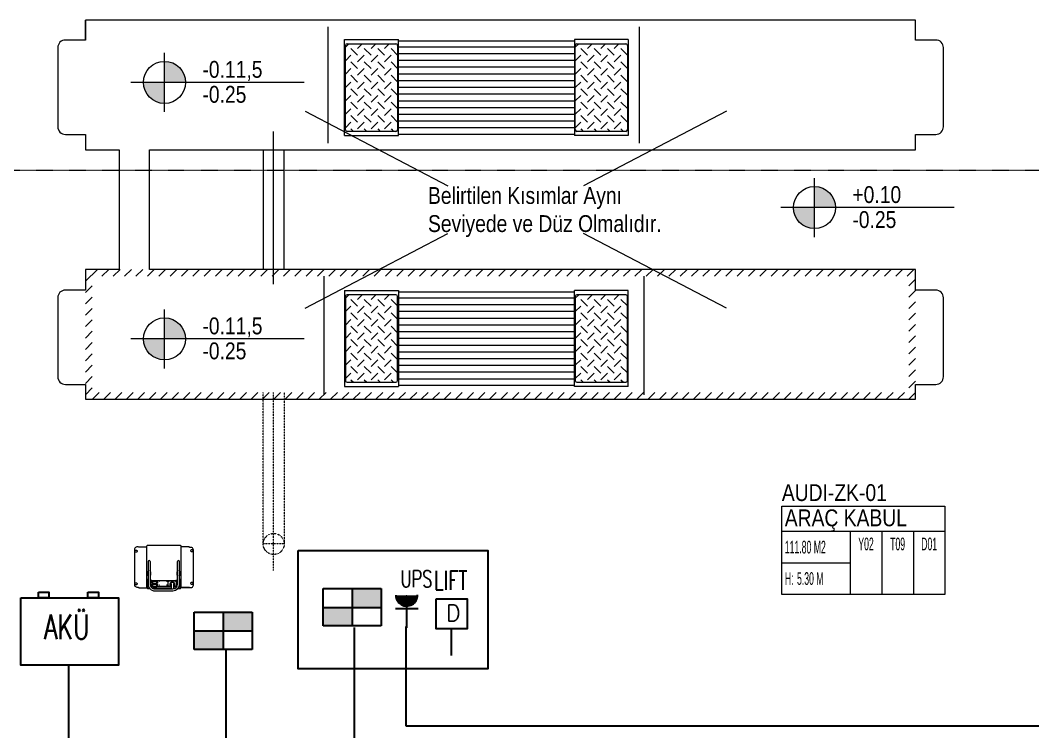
# Model space of a CAD drawing. Extents: x -1439 to 23780, y -1362 to 4476.
# Drawn here: x 1317 to 1919, y 3251 to 3674 of the extents above; entities that cross this region are included whole.
import ezdxf
from ezdxf.enums import TextEntityAlignment as Align

# ---------------------------------------------------------------- set-up
doc = ezdxf.new("R2010")
doc.units = 0
doc.header["$MEASUREMENT"] = 0
for name, pattern in [('Audi$0$DASHDOT2', [0.5, 0.25, -0.125, 0, -0.125]), ('Audi$0$DOT2', [0.125, 0, -0.125]), ('Audi$0$HIDDEN', [0.375, 0.25, -0.125])]:
    doc.linetypes.add(name, pattern=pattern)
doc.layers.get('0').update_dxf_attribs({"color": 9, "lineweight": 9})
for name, color, linetype, lineweight in [('Audi$0$10', 8, 'Continuous', 9), ('Audi$0$20', 8, 'Audi$0$DOT2', 9), ('Audi$0$21', 8, 'Continuous', 9), ('Audi$0$24', 8, 'Audi$0$DASHDOT2', 9), ('Audi$0$32-ekipman', 8, 'Continuous', 9), ('E-DATA LIFT PRIZI', 7, 'Continuous', 30), ('E-EKİPMAN PANOSU', 7, 'Continuous', 30), ('E-KABLO', 7, 'Continuous', 30), ('E-KOMBİNE ETANŞ PRİZ (2x1 FAZ+4x3 FAZ)', 7, 'Continuous', 30), ('E-LINYE', 7, 'Continuous', 30), ('E-UPS PRİZ', 7, 'Continuous', 30), ('E-YAZI', 7, 'Continuous', 30)]:
    doc.layers.add(name, color=color, linetype=linetype, lineweight=lineweight)
doc.styles.add('Audi$0$Arial', font='arial.ttf', dxfattribs={"height": 2.5})
doc.styles.add('Audi$0$MuuM_TEXT-STANDART', font='ARIALN.TTF')
doc.styles.add('E-YAZI', font='txttw.shx')

# ---------------------------------------------------------------- blocks, each defined once
blk = doc.blocks.new('Audi$0$p-mek. tesisat-zemin')
h = blk.add_hatch()
h.set_pattern_fill('DIAPLATE', color=256, scale=90, angle=225, style=0)
h.set_pattern_definition([(225, (185.341, -14), (1e-14, -7.95495), [5.625, -5.625]), (315, (185.341, -17.9775), (7.95495, 1e-14), [5.625, -5.625])])
h.paths.add_polyline_path([(154.34, -65, 0.414214), (155.34, -66), (184.34, -66, 0.414214), (185.34, -65), (185.34, -15, 0.41711), (184.33, -14), (155.33, -14, 0.411323), (154.34, -15)])
h = blk.add_hatch()
h.set_pattern_fill('DIAPLATE', color=256, scale=90, angle=225, style=0)
h.set_pattern_definition([(225, (321.841, -14), (1e-14, -7.95495), [5.625, -5.625]), (315, (321.841, -17.9775), (7.95495, 1e-14), [5.625, -5.625])])
h.paths.add_polyline_path([(321.84, -15, 0.41711), (320.83, -14), (291.83, -14, 0.411323), (290.84, -15), (290.84, -65, 0.414214), (291.84, -66), (320.84, -66, 0.414214), (321.84, -65)])
h = blk.add_hatch()
h.set_pattern_fill('ANSI31', color=256, scale=1.5, angle=180, style=0)
h.set_pattern_definition([(225, (694.9114, 379.1344), (3.367596, -3.367596), [])])
h.paths.add_polyline_path([(493, -225), (493, -148), (0, -148), (0, -225)])
h.paths.add_polyline_path([(489, -221), (489, -152), (4, -152), (4, -221)], flags=16)
h = blk.add_hatch()
h.set_pattern_fill('DIAPLATE', color=256, scale=90, angle=225, style=0)
h.set_pattern_definition([(225, (185.341, -163), (1e-14, -7.95495), [5.625, -5.625]), (315, (185.341, -166.9774), (7.95495, 1e-14), [5.625, -5.625])])
h.paths.add_polyline_path([(154.34, -214, 0.41711), (155.35, -215), (184.35, -215, 0.411323), (185.34, -214), (185.34, -164, 0.414214), (184.34, -163), (155.34, -163, 0.414214), (154.34, -164)])
h = blk.add_hatch()
h.set_pattern_fill('DIAPLATE', color=256, scale=90, angle=225, style=0)
h.set_pattern_definition([(225, (321.841, -163), (1e-14, -7.95495), [5.625, -5.625]), (315, (321.841, -166.9774), (7.95495, 1e-14), [5.625, -5.625])])
h.paths.add_polyline_path([(321.84, -164, 0.414214), (320.84, -163), (291.84, -163, 0.414214), (290.84, -164), (290.84, -214, 0.41711), (291.85, -215), (320.85, -215, 0.411323), (321.84, -214)])
for p, q in [((144, -73), (144, -4)), ((329, -73), (329, -4)), ((153.84, -11.5), (185.84, -11.5)), ((153.84, -68.5), (153.84, -11.5)), ((185.84, -68.5), (185.84, -11.5)), ((322.34, -11.5), (290.34, -11.5)), ((290.34, -11.5), (290.34, -68.5)), ((322.34, -11.5), (322.34, -68.5)), ((154.34, -65), (154.34, -15)), ((155.34, -14), (184.34, -14)), ((185.34, -15), (185.34, -65)), ((185.84, -12.3), (290.34, -12.3)), ((290.34, -15.95), (185.84, -15.95)), ((290.84, -65), (290.84, -15)), ((291.84, -14), (320.84, -14)), ((321.84, -15), (321.84, -65)), ((290.34, -19.95), (185.84, -19.95)), ((290.34, -23.95), (185.84, -23.95)), ((290.34, -27.95), (185.84, -27.95)), ((290.34, -31.95), (185.84, -31.95)), ((290.34, -35.95), (185.84, -35.95)), ((290.34, -39.95), (185.84, -39.95)), ((290.34, -43.95), (185.84, -43.95)), ((290.34, -47.95), (185.84, -47.95)), ((290.34, -51.95), (185.84, -51.95)), ((290.34, -55.95), (185.84, -55.95)), ((290.34, -59.95), (185.84, -59.95)), ((111.63, -156.66), (111.63, -66.12)), ((184.34, -66), (155.34, -66)), ((290.34, -63.95), (185.84, -63.95)), ((320.84, -66), (291.84, -66)), ((153.84, -68.5), (185.84, -68.5)), ((185.84, -67.7), (290.34, -67.7)), ((322.34, -68.5), (290.34, -68.5)), ((38, -77), (493, -77)), ((105.5, -77), (105.5, -148)), ((118, -148), (118, -77)), ((141.5, -152), (141.5, -222.5)), ((331.5, -152), (331.5, -222.5)), ((153.84, -160.5), (185.84, -160.5)), ((153.84, -160.5), (153.84, -217.5)), ((185.84, -160.5), (185.84, -217.5)), ((185.84, -161.3), (290.34, -161.3)), ((322.34, -160.5), (290.34, -160.5)), ((290.34, -217.5), (290.34, -160.5)), ((322.34, -217.5), (322.34, -160.5)), ((154.34, -164), (154.34, -214)), ((184.34, -163), (155.34, -163)), ((185.34, -214), (185.34, -164)), ((290.34, -165.05), (185.84, -165.05)), ((290.84, -164), (290.84, -214)), ((320.84, -163), (291.84, -163)), ((321.84, -214), (321.84, -164)), ((290.34, -169.05), (185.84, -169.05)), ((290.34, -173.05), (185.84, -173.05)), ((290.34, -177.05), (185.84, -177.05)), ((290.34, -181.05), (185.84, -181.05)), ((290.34, -185.05), (185.84, -185.05)), ((290.34, -189.05), (185.84, -189.05)), ((290.34, -193.05), (185.84, -193.05)), ((290.34, -197.05), (185.84, -197.05)), ((290.34, -201.05), (185.84, -201.05)), ((290.34, -205.05), (185.84, -205.05)), ((290.34, -209.05), (185.84, -209.05)), ((155.34, -215), (184.34, -215)), ((290.34, -213.05), (185.84, -213.05)), ((291.84, -215), (320.84, -215)), ((153.84, -217.5), (185.84, -217.5)), ((185.84, -216.7), (290.34, -216.7)), ((322.34, -217.5), (290.34, -217.5)), ((31.37, -312.63), (36.32, -312.63)), ((31.37, -312.78), (31.37, -312.63)), ((36.32, -336.93), (36.32, -312.13)), ((36.62, -312.13), (36.32, -312.13)), ((36.62, -311.83), (36.62, -312.13)), ((56.42, -311.83), (36.62, -311.83)), ((56.42, -312.13), (56.42, -311.83)), ((56.72, -312.13), (56.42, -312.13)), ((56.72, -336.93), (56.72, -312.13)), ((61.22, -312.63), (56.72, -312.63)), ((28.97, -314.28), (28.97, -335.08)), ((29.76, -314.67), (29.97, -314.63)), ((30.19, -315.89), (29.97, -315.93)), ((30.48, -312.78), (29.98, -312.86)), ((31.15, -312.78), (30.48, -312.78)), ((31.34, -312.78), (31.15, -312.78)), ((36.3, -312.81), (31.34, -312.78)), ((31.38, -312.78), (36.3, -312.78)), ((36.27, -313.03), (36.27, -336.53)), ((56.77, -336.53), (56.77, -313.03)), ((61.74, -313.08), (61.66, -313.08)), ((62.57, -313.08), (61.74, -313.08)), ((62.85, -314.37), (63.07, -314.33)), ((63.28, -315.6), (63.07, -315.63)), ((64.06, -335.38), (64.07, -314.58)), ((37.17, -321.43), (37.17, -334.83)), ((38.37, -321.43), (38.37, -334.83)), ((54.67, -334.83), (54.67, -321.43)), ((55.87, -334.83), (55.87, -321.44)), ((37.17, -326.63), (36.97, -327.53)), ((37.17, -327.53), (36.97, -327.53)), ((36.97, -327.53), (36.97, -329.43)), ((38.57, -327.53), (38.37, -326.63)), ((38.57, -327.53), (38.37, -327.53)), ((38.57, -327.53), (38.57, -329.43)), ((54.67, -326.63), (54.47, -327.53)), ((54.47, -327.53), (54.67, -327.53)), ((54.47, -329.43), (54.47, -327.53)), ((56.07, -327.53), (55.87, -326.63)), ((55.87, -327.53), (56.07, -327.53)), ((56.07, -329.43), (56.07, -327.53)), ((29.76, -334.07), (29.97, -334.03)), ((30.18, -335.29), (29.97, -335.33)), ((30.47, -336.58), (31.29, -336.58)), ((31.29, -336.58), (31.38, -336.58)), ((36.32, -331.67), (36.62, -331.67)), ((36.52, -336.93), (36.52, -331.67)), ((36.62, -331.67), (36.62, -337.23)), ((38.56, -332.45), (38.48, -332.45)), ((38.92, -336.28), (38.92, -332.95)), ((38.92, -336.11), (38.94, -336.19)), ((39.92, -336.29), (39.27, -336.29)), ((39.42, -332.68), (53.62, -332.68)), ((50.87, -336.37), (39.42, -336.37)), ((50.87, -336.54), (39.42, -336.54)), ((39.52, -332.68), (39.52, -334.14)), ((42.82, -334.59), (39.52, -334.59)), ((39.52, -334.59), (39.52, -336.16)), ((39.92, -334.15), (39.53, -334.15)), ((39.92, -336.17), (39.53, -336.17)), ((39.92, -334.29), (39.92, -333.05)), ((39.92, -336.32), (39.92, -335.08)), ((39.97, -333.03), (42.37, -333.03)), ((39.97, -334.34), (42.37, -334.34)), ((39.97, -335.05), (42.37, -335.05)), ((39.97, -336.37), (42.37, -336.37)), ((42.38, -334.34), (42.37, -334.34)), ((42.38, -336.37), (42.37, -336.37)), ((42.42, -334.29), (42.42, -333.05)), ((42.81, -334.15), (42.42, -334.15)), ((42.42, -336.32), (42.42, -335.08)), ((42.81, -336.17), (42.42, -336.17)), ((50.87, -336.29), (42.42, -336.29)), ((42.82, -332.68), (42.82, -334.14)), ((42.82, -334.59), (42.82, -336.16)), ((49.12, -332.81), (53.92, -332.81)), ((49.12, -335.73), (49.12, -332.81)), ((49.21, -335.82), (50.77, -335.82)), ((50.12, -334.61), (50.12, -335.11)), ((50.87, -334.7), (50.87, -337.63)), ((52.17, -334.7), (52.17, -337.6)), ((53.77, -336.29), (52.17, -336.29)), ((53.62, -336.37), (52.17, -336.37)), ((53.62, -336.54), (52.17, -336.54)), ((52.26, -335.82), (53.82, -335.82)), ((52.92, -334.61), (52.92, -335.11)), ((53.92, -335.73), (53.92, -332.81)), ((54.12, -332.95), (54.12, -336.28)), ((54.31, -332.41), (54.27, -332.38)), ((54.56, -332.45), (54.48, -332.45)), ((56.42, -337.23), (56.42, -331.67)), ((56.42, -331.67), (56.72, -331.67)), ((56.52, -336.93), (56.52, -331.67)), ((62.85, -333.77), (63.06, -333.73)), ((63.28, -335), (63.06, -335.03)), ((31.82, -337.03), (36.4, -337.03)), ((36.32, -336.93), (36.52, -336.93)), ((36.62, -337.23), (37.97, -337.23)), ((37.27, -337.53), (38.23, -337.53)), ((39.73, -337.23), (50.87, -337.23)), ((40.47, -337.53), (50.87, -337.53)), ((41.17, -337.63), (51.87, -337.63)), ((41.17, -338.83), (51.87, -338.83)), ((52.17, -337.23), (53.3, -337.23)), ((52.17, -337.53), (52.57, -337.53)), ((54.81, -337.53), (55.77, -337.53)), ((55.06, -337.23), (56.42, -337.23)), ((56.72, -336.93), (56.52, -336.93)), ((61.67, -337.03), (56.63, -337.03)), ((56.72, -336.85), (61.7, -336.88)), ((61.65, -336.88), (56.72, -336.88)), ((61.67, -336.88), (61.67, -337.03)), ((61.7, -336.88), (61.89, -336.88)), ((61.89, -336.88), (62.56, -336.88)), ((62.56, -336.88), (63.05, -336.8))]:
    blk.add_line(p, q)
blk.add_lwpolyline([(0, -11.75), (0, 0), (0, -11.75), (-12, -11.75, 0.414214), (-16.5, -16.25), (-16.5, -63.25, 0.41421), (-12, -67.75), (0, -67.75), (0, -77), (20, -77), (20, -148), (0, -148), (0, -160.26), (-12, -160.25, 0.414593), (-16.5, -164.75), (-16.5, -211.75, 0.414214), (-12, -216.25), (0, -216.25), (0, -225), (493, -225), (493, -216.25), (505, -216.25, 0.414214), (509.5, -211.75), (509.5, -164.75, 0.414214), (505, -160.25), (493, -160.25), (493, -148), (38, -148), (38, -77), (493, -77), (493, -67.75), (505, -67.75, 0.414214), (509.5, -63.25), (509.5, -16.25, 0.414217), (505, -11.75), (493, -11.75), (493, 0), (0, 0), (0.02, -11.75), (-12, -11.75, 0.414214), (-16.5, -16.25), (-16.5, -63.25, 0.414214), (-12, -67.75), (0, -67.75), (0, -77), (20, -77), (20, -148), (0, -148)], format="xyb")
for points in [[(61.66, -313.08), (61.64, -312.94), (61.57, -312.82), (61.48, -312.72), (61.36, -312.65), (61.22, -312.63)], [(29.98, -312.86), (29.59, -313.07), (29.26, -313.4), (29.05, -313.82), (28.97, -314.28)], [(29.97, -315.93), (29.77, -315.9), (29.59, -315.81), (29.45, -315.66), (29.36, -315.48), (29.32, -315.28), (29.36, -315.08), (29.45, -314.9), (29.59, -314.75), (29.76, -314.67)], [(29.97, -314.63), (30.18, -314.66), (30.36, -314.75), (30.5, -314.9), (30.59, -315.08), (30.62, -315.28), (30.59, -315.48), (30.5, -315.66), (30.36, -315.81), (30.19, -315.89)], [(63.07, -315.63), (62.87, -315.6), (62.69, -315.51), (62.54, -315.36), (62.45, -315.18), (62.42, -314.98), (62.45, -314.78), (62.54, -314.6), (62.69, -314.46), (62.85, -314.37)], [(64.07, -314.58), (63.99, -314.12), (63.78, -313.7), (63.45, -313.37), (63.03, -313.16), (62.57, -313.08)], [(63.07, -314.33), (63.27, -314.36), (63.45, -314.46), (63.59, -314.6), (63.69, -314.78), (63.72, -314.98), (63.69, -315.18), (63.59, -315.36), (63.45, -315.51), (63.28, -315.6)], [(28.97, -335.08), (29.04, -335.54), (29.25, -335.96), (29.59, -336.29), (30, -336.51), (30.47, -336.58)], [(29.97, -335.33), (29.77, -335.3), (29.59, -335.21), (29.44, -335.06), (29.35, -334.88), (29.32, -334.68), (29.35, -334.48), (29.44, -334.3), (29.59, -334.15), (29.76, -334.07)], [(29.97, -334.03), (30.17, -334.06), (30.35, -334.15), (30.49, -334.3), (30.59, -334.48), (30.62, -334.68), (30.59, -334.88), (30.49, -335.06), (30.35, -335.21), (30.18, -335.29)], [(31.38, -336.58), (31.4, -336.72), (31.46, -336.85), (31.56, -336.95), (31.68, -337.01), (31.82, -337.03)], [(38.37, -332.33), (38.4, -332.32), (38.52, -332.31)], [(38.48, -332.45), (38.4, -332.43), (38.37, -332.42)], [(38.52, -332.46), (38.4, -332.45), (38.37, -332.44)], [(38.52, -332.63), (38.4, -332.62), (38.37, -332.6)], [(38.52, -332.31), (38.63, -332.32), (38.73, -332.35), (38.8, -332.41), (38.82, -332.47)], [(38.77, -332.38), (38.73, -332.41), (38.63, -332.45), (38.52, -332.46)], [(38.82, -332.47), (38.8, -332.53), (38.73, -332.58), (38.63, -332.62), (38.52, -332.63)], [(38.75, -332.37), (38.75, -332.38), (38.7, -332.41), (38.63, -332.43), (38.56, -332.45)], [(39.42, -332.68), (39.26, -332.7), (39.12, -332.73), (39.01, -332.79), (38.94, -332.87), (38.92, -332.95)], [(38.92, -336.28), (38.94, -336.36), (39.01, -336.43), (39.12, -336.49), (39.26, -336.53), (39.42, -336.54)], [(38.94, -336.19), (39.01, -336.26), (39.12, -336.32), (39.26, -336.36), (39.42, -336.37)], [(39.27, -336.29), (39.11, -336.27), (38.99, -336.24)], [(39.52, -332.8), (39.52, -332.8), (39.52, -332.81), (39.53, -332.81), (39.53, -332.82), (39.54, -332.82)], [(39.52, -334.14), (39.52, -334.14), (39.52, -334.14), (39.53, -334.15), (39.53, -334.15)], [(39.52, -334.82), (39.52, -334.83), (39.52, -334.83), (39.53, -334.84), (39.53, -334.85), (39.54, -334.85)], [(39.52, -336.16), (39.52, -336.17), (39.52, -336.17), (39.53, -336.17), (39.53, -336.17)], [(39.53, -334.15), (39.53, -334.15), (39.54, -334.14)], [(39.53, -336.17), (39.53, -336.17), (39.54, -336.17)], [(39.97, -333.03), (39.95, -333.03), (39.94, -333.03), (39.93, -333.04), (39.92, -333.05), (39.92, -333.05)], [(39.92, -334.29), (39.92, -334.31), (39.92, -334.32), (39.93, -334.33), (39.94, -334.34), (39.96, -334.34), (39.97, -334.34)], [(39.97, -335.05), (39.95, -335.06), (39.94, -335.06), (39.93, -335.07), (39.92, -335.07), (39.92, -335.08)], [(39.92, -336.32), (39.92, -336.33), (39.92, -336.34), (39.93, -336.35), (39.94, -336.36), (39.96, -336.37), (39.97, -336.37)], [(42.42, -333.05), (42.42, -333.05), (42.41, -333.04), (42.4, -333.03), (42.38, -333.03), (42.37, -333.03)], [(42.42, -335.08), (42.42, -335.07), (42.41, -335.07), (42.4, -335.06), (42.38, -335.06), (42.37, -335.05)], [(42.42, -334.29), (42.42, -334.31), (42.41, -334.32), (42.4, -334.33), (42.39, -334.34), (42.38, -334.34)], [(42.42, -336.32), (42.42, -336.33), (42.41, -336.34), (42.4, -336.35), (42.39, -336.36), (42.38, -336.37)], [(42.82, -332.8), (42.82, -332.8), (42.81, -332.81), (42.81, -332.81), (42.8, -332.82), (42.8, -332.82)], [(42.81, -334.15), (42.8, -334.15), (42.8, -334.14)], [(42.82, -334.82), (42.82, -334.83), (42.81, -334.83), (42.81, -334.84), (42.8, -334.85), (42.8, -334.85)], [(42.81, -336.17), (42.8, -336.17), (42.8, -336.17)], [(42.82, -334.14), (42.82, -334.14), (42.81, -334.14), (42.81, -334.15), (42.81, -334.15)], [(42.82, -336.16), (42.82, -336.17), (42.81, -336.17), (42.81, -336.17), (42.81, -336.17)], [(43.64, -333.07), (43.64, -333.06), (43.66, -333.03), (43.68, -333.02), (43.72, -333), (43.77, -333)], [(43.77, -333.14), (43.72, -333.13), (43.68, -333.12), (43.66, -333.1), (43.64, -333.08), (43.64, -333.07)], [(43.64, -335.48), (43.64, -335.47), (43.66, -335.45), (43.68, -335.43), (43.72, -335.42), (43.77, -335.41)], [(43.77, -335.55), (43.72, -335.55), (43.68, -335.54), (43.66, -335.52), (43.64, -335.49), (43.64, -335.48)], [(43.77, -333), (43.81, -333), (43.85, -333.02), (43.88, -333.03), (43.9, -333.06), (43.9, -333.07)], [(43.9, -333.07), (43.9, -333.08), (43.88, -333.1), (43.85, -333.12), (43.81, -333.13), (43.77, -333.14)], [(43.77, -335.41), (43.81, -335.42), (43.85, -335.43), (43.88, -335.45), (43.9, -335.47), (43.9, -335.48)], [(43.9, -335.48), (43.9, -335.49), (43.88, -335.52), (43.85, -335.54), (43.81, -335.55), (43.77, -335.55)], [(48.14, -333.07), (48.14, -333.06), (48.16, -333.03), (48.18, -333.02), (48.22, -333), (48.27, -333)], [(48.27, -333.14), (48.22, -333.13), (48.18, -333.12), (48.16, -333.1), (48.14, -333.08), (48.14, -333.07)], [(48.14, -335.48), (48.14, -335.47), (48.16, -335.45), (48.18, -335.43), (48.22, -335.42), (48.27, -335.41)], [(48.27, -335.55), (48.22, -335.55), (48.18, -335.54), (48.16, -335.52), (48.14, -335.49), (48.14, -335.48)], [(48.27, -333), (48.31, -333), (48.35, -333.02), (48.38, -333.03), (48.4, -333.06), (48.4, -333.07)], [(48.4, -333.07), (48.4, -333.08), (48.38, -333.1), (48.35, -333.12), (48.31, -333.13), (48.27, -333.14)], [(48.27, -335.41), (48.31, -335.42), (48.35, -335.43), (48.38, -335.45), (48.4, -335.47), (48.4, -335.48)], [(48.4, -335.48), (48.4, -335.49), (48.38, -335.52), (48.35, -335.54), (48.31, -335.55), (48.27, -335.55)], [(49.32, -333.43), (49.27, -333.39), (49.22, -333.35), (49.18, -333.31), (49.15, -333.27), (49.13, -333.23), (49.12, -333.19), (49.12, -333.15)], [(49.21, -335.82), (49.18, -335.82), (49.15, -335.8), (49.13, -335.78), (49.12, -335.76), (49.12, -335.73)], [(49.32, -335.79), (49.27, -335.81), (49.22, -335.82), (49.21, -335.82)], [(50.19, -334.38), (50.14, -334.49), (50.12, -334.61)], [(50.57, -334.56), (50.44, -334.64), (50.32, -334.72), (50.24, -334.81), (50.17, -334.91), (50.13, -335.01), (50.12, -335.11)], [(50.12, -335.11), (50.13, -335.22), (50.17, -335.32), (50.24, -335.42), (50.32, -335.51), (50.44, -335.59), (50.57, -335.67)], [(51.74, -333.87), (51.52, -333.86), (51.3, -333.87), (51.09, -333.89), (50.88, -333.94), (50.7, -334), (50.53, -334.08), (50.39, -334.17), (50.27, -334.27), (50.19, -334.38)], [(50.57, -334.56), (50.64, -334.54), (50.71, -334.53), (50.76, -334.54), (50.81, -334.57), (50.84, -334.61), (50.86, -334.65), (50.87, -334.7)], [(50.57, -335.67), (50.64, -335.71), (50.71, -335.75), (50.76, -335.81), (50.81, -335.86), (50.84, -335.92), (50.86, -335.98), (50.87, -336.03)], [(52.92, -334.61), (52.9, -334.49), (52.85, -334.38), (52.77, -334.27), (52.65, -334.17), (52.51, -334.08), (52.34, -334), (52.15, -333.94), (51.95, -333.89), (51.74, -333.87)], [(52.47, -334.56), (52.4, -334.54), (52.33, -334.53), (52.27, -334.54), (52.23, -334.57), (52.2, -334.61), (52.18, -334.65), (52.17, -334.7)], [(52.47, -335.67), (52.4, -335.71), (52.33, -335.75), (52.27, -335.81), (52.23, -335.86), (52.2, -335.92), (52.18, -335.98), (52.17, -336.03)], [(52.92, -335.11), (52.9, -335.01), (52.87, -334.91), (52.8, -334.81), (52.71, -334.72), (52.6, -334.64), (52.47, -334.56)], [(52.47, -335.67), (52.6, -335.59), (52.71, -335.51), (52.8, -335.42), (52.87, -335.32), (52.9, -335.22), (52.92, -335.11)], [(54.12, -332.95), (54.09, -332.87), (54.02, -332.79), (53.91, -332.73), (53.77, -332.7), (53.62, -332.68)], [(53.62, -336.37), (53.77, -336.36), (53.91, -336.32), (54.02, -336.26)], [(53.62, -336.54), (53.77, -336.53), (53.91, -336.49), (54.02, -336.43), (54.09, -336.36), (54.12, -336.28)], [(53.72, -333.43), (53.77, -333.39), (53.82, -333.35), (53.85, -333.31), (53.88, -333.27), (53.9, -333.23), (53.91, -333.19), (53.92, -333.15)], [(53.72, -335.79), (53.77, -335.81), (53.82, -335.82), (53.83, -335.82)], [(54.05, -336.24), (53.92, -336.27), (53.77, -336.29)], [(53.83, -335.82), (53.85, -335.82), (53.88, -335.8), (53.9, -335.78), (53.91, -335.76), (53.92, -335.73)], [(54.02, -336.26), (54.09, -336.19), (54.12, -336.11)], [(54.22, -332.47), (54.24, -332.41), (54.31, -332.35), (54.4, -332.32), (54.52, -332.31)], [(54.52, -332.63), (54.4, -332.62), (54.31, -332.58), (54.24, -332.53), (54.22, -332.47)], [(54.48, -332.45), (54.4, -332.43), (54.34, -332.41), (54.29, -332.38), (54.28, -332.37)], [(54.52, -332.46), (54.4, -332.45), (54.31, -332.41)], [(54.52, -332.31), (54.63, -332.32), (54.67, -332.33)], [(54.67, -332.44), (54.63, -332.45), (54.52, -332.46)], [(54.67, -332.6), (54.63, -332.62), (54.52, -332.63)], [(54.67, -332.42), (54.63, -332.43), (54.56, -332.45)], [(63.06, -335.03), (62.86, -335), (62.68, -334.91), (62.54, -334.76), (62.44, -334.58), (62.41, -334.38), (62.44, -334.18), (62.54, -334), (62.68, -333.86), (62.85, -333.77)], [(63.05, -336.8), (63.44, -336.6), (63.77, -336.26), (63.99, -335.85), (64.06, -335.38)], [(63.06, -333.73), (63.26, -333.76), (63.44, -333.86), (63.59, -334), (63.68, -334.18), (63.71, -334.38), (63.68, -334.58), (63.59, -334.76), (63.44, -334.91), (63.28, -335)]]:
    blk.add_lwpolyline(points)
for centre, radius, start, end in [((155.34, -15), 1, 90, 180), ((184.34, -15), 1, 360, 90), ((291.84, -15), 1, 90, 180), ((320.84, -15), 1, 360, 90), ((155.34, -65), 1, 180, 270), ((184.34, -65), 1, 270, 360), ((291.84, -65), 1, 180, 270), ((320.84, -65), 1, 270, 360), ((155.34, -164), 1, 90, 180), ((184.34, -164), 1, 0, 90), ((291.84, -164), 1, 90, 180), ((320.84, -164), 1, 0, 90), ((155.34, -214), 1, 180, 270), ((184.34, -214), 1, 270, 0), ((291.84, -214), 1, 180, 270), ((320.84, -214), 1, 270, 0), ((37.27, -313.03), 1, 162.62412, 180), ((55.77, -313.03), 1, 0, 17.37588), ((37.77, -321.43), 0.6, 0, 180), ((55.27, -321.43), 0.6, 0, 180), ((37.77, -329.43), 0.8, 180, 221.45174), ((37.77, -329.43), 0.8, 318.54826, 0), ((55.27, -329.43), 0.8, 180, 221.45174), ((55.27, -329.43), 0.8, 318.6203, 0), ((37.27, -336.53), 1, 180, 197.37589), ((41.17, -334.83), 4, 180, 270.00001), ((41.17, -334.83), 2.8, 180, 270.00001), ((51.87, -334.83), 2.8, 270.00001, 0), ((51.87, -334.83), 4, 270.00001, 0), ((55.77, -336.53), 1, 342.62411, 0), ((37.27, -336.53), 1, 203.78637, 270.00001), ((55.77, -336.53), 1, 270.00001, 336.21363)]:
    blk.add_arc(centre, radius, start, end)
at = {"layer": 'Audi$0$20', "linetype": 'Audi$0$HIDDEN', "ltscale": 0.5}
for p, q in [((105.5, -311), (105.5, -221)), ((111.63, -326.72), (111.63, -221)), ((118, -221), (118, -311)), ((118, -311), (105.5, -311))]:
    blk.add_line(p, q, dxfattribs=at)
blk.add_circle((111.75, -311), 6.25, dxfattribs=at)
blk = doc.blocks.new('Audi$0$0_elevationtarget-p')
h = blk.add_hatch(color=256)
h.paths.add_polyline_path([(2.5, 0, 0.414214), (0, 2.5), (0, 0)])
h.paths.add_polyline_path([(0, 0), (-2.5, 0, 0.414214), (0, -2.5)])
blk.add_line((0, -3.5), (0, 3.5))
blk.add_lwpolyline([(16.6, 0), (-4, 0)])
blk.add_circle((0, 0), 2.5)
at = {"style": 'Audi$0$Arial'}
blk.add_attdef('BITMISKOT', text='', height=2, dxfattribs=at).set_placement((4.5, 0), align=Align.BOTTOM_LEFT)
blk.add_attdef('KABAKOT', text='', height=2, dxfattribs=at).set_placement((4.5, -0.59), align=Align.TOP_LEFT)
blk = doc.blocks.new('Audi$0$P-AKS_AUDI')
at = {"layer": 'Audi$0$24'}
blk.add_lwpolyline([(-3840, 800), (360, 800)], dxfattribs=at)
blk = doc.blocks.new('Audi$0$0_roomno2')
blk.add_lwpolyline([(19.38, -10.5), (0, -10.5), (0, 0), (19.38, 0)], close=True)
for points in [[(0, -3), (19.38, -3)], [(8.12, -3), (8.12, -10.5)], [(11.88, -3), (11.88, -10.5)], [(15.62, -3), (15.62, -10.5)], [(0, -6.75), (8.12, -6.75)]]:
    blk.add_lwpolyline(points)
at = {"style": 'Audi$0$MuuM_TEXT-STANDART', "width": 0.6}
blk.add_text('H:', height=1.5, dxfattribs=at).set_placement((0.35, -8.61), align=Align.MIDDLE_LEFT)
at = {"style": 'Audi$0$Arial'}
blk.add_attdef('ODANO', (0, 1.17), '', height=2, dxfattribs=at)
blk.add_attdef('MEKANADI', text='', height=2, dxfattribs=at).set_placement((0.35, -3), align=Align.BOTTOM_LEFT)
at = {"style": 'Audi$0$MuuM_TEXT-STANDART', "width": 0.6}
for tag, p in [('M2', (0.35, -4.88)), ('TEMIZTAVANYUKSEKLIGI', (1.8, -8.61))]:
    blk.add_attdef(tag, text='', height=1.5, dxfattribs=at).set_placement(p, align=Align.MIDDLE_LEFT)
for tag, p in [('YER01', (10, -4.5)), ('TAVAN01', (13.75, -4.5)), ('DUVAR01', (17.5, -4.5)), ('YER02', (10, -6.75)), ('TAVAN02', (13.75, -6.75)), ('DUVAR02', (17.5, -6.75)), ('YER03', (10, -9)), ('TAVAN03', (13.75, -9)), ('DUVAR03', (17.5, -9))]:
    blk.add_attdef(tag, text='', height=1.5, dxfattribs=at).set_placement(p, align=Align.MIDDLE_CENTER)
blk = doc.blocks.new('Audi$0$p-zemin kat')
at = {"layer": 'Audi$0$21'}
ref = blk.add_blockref('Audi$0$0_roomno2', (1769.76, 3385.51), dxfattribs=dict(at, xscale=5, yscale=5, zscale=5))
ref.add_attrib('ODANO', 'AUDI-ZK-01', dxfattribs={"layer": '0', "height": 10, "style": 'Audi$0$MuuM_TEXT-STANDART'}).set_placement((1769.76, 3385.51), align=Align.BOTTOM_LEFT)
ref.add_attrib('MEKANADI', 'ARAÇ KABUL', dxfattribs={"layer": '0', "height": 10, "style": 'Audi$0$MuuM_TEXT-STANDART'}).set_placement((1771.51, 3370.51), align=Align.BOTTOM_LEFT)
ref.add_attrib('M2', '111.80 M2', dxfattribs={"layer": '0', "height": 7.5, "style": 'Audi$0$MuuM_TEXT-STANDART', "width": 0.6}).set_placement((1771.51, 3361.13), align=Align.MIDDLE_LEFT)
ref.add_attrib('TEMIZTAVANYUKSEKLIGI', '5.30 M', dxfattribs={"layer": '0', "height": 7.5, "style": 'Audi$0$MuuM_TEXT-STANDART', "width": 0.6}).set_placement((1778.76, 3342.47), align=Align.MIDDLE_LEFT)
ref.add_attrib('YER01', 'Y02', dxfattribs={"layer": '0', "height": 7.5, "style": 'Audi$0$MuuM_TEXT-STANDART', "width": 0.6}).set_placement((1819.76, 3363.01), align=Align.MIDDLE_CENTER)
ref.add_attrib('TAVAN01', 'T09', dxfattribs={"layer": '0', "height": 7.5, "style": 'Audi$0$MuuM_TEXT-STANDART', "width": 0.6}).set_placement((1838.51, 3363.01), align=Align.MIDDLE_CENTER)
ref.add_attrib('DUVAR01', 'D01', dxfattribs={"layer": '0', "height": 7.5, "style": 'Audi$0$MuuM_TEXT-STANDART', "width": 0.6}).set_placement((1857.26, 3363.01), align=Align.MIDDLE_CENTER)
at = {"layer": 'Audi$0$24'}
blk.add_blockref('Audi$0$P-AKS_AUDI', (4722.5, 2785), dxfattribs=at)
blk = doc.blocks.new('E-AKU SARJ VE ENERJI UNITESI')
at = {"layer": 'E-KOMBİNE ETANŞ PRİZ (2x1 FAZ+4x3 FAZ)', "color": 2}
for points in [[(-185.5, 434), (-122.5, 434), (-122.5, 399), (-185.5, 399)], [(108.5, 434), (171.5, 434), (171.5, 399), (108.5, 399)], [(-290.5, 399), (290.5, 399), (290.5, 0), (-290.5, 0)]]:
    blk.add_lwpolyline(points, close=True, dxfattribs=at)
at = {"layer": 'E-KOMBİNE ETANŞ PRİZ (2x1 FAZ+4x3 FAZ)', "color": 2, "style": 'E-YAZI', "width": 0.7}
blk.add_text('AKÜ', height=147, dxfattribs=at).set_placement((-16.1, 242.9), align=Align.MIDDLE)
blk = doc.blocks.new('100_EKİPMAN PANOSU')
at = {"layer": 'E-EKİPMAN PANOSU', "color": 4}
for p, q in [((-3.07, 3.95), (3.07, 3.95)), ((-3.07, 0), (-3.07, 3.95)), ((0, 3.95), (0, 0)), ((3.07, 3.95), (3.07, 0)), ((-3.07, 1.97), (3.07, 1.97)), ((3.07, 0), (-3.07, 0))]:
    blk.add_line(p, q, dxfattribs=at)
for points in [[(0, 3.95), (3.07, 3.95), (0, 1.97), (3.07, 1.97)], [(-3.07, 1.97), (0, 1.97), (-3.07, 0), (0, 0)]]:
    blk.add_solid(points, dxfattribs=at)
blk = doc.blocks.new('100_UPS PRİZ')
at = {"layer": 'E-UPS PRİZ', "color": 4}
for p, q in [((0, 2.4), (0, 0)), ((-1.22, 2.14), (1.28, 2.14))]:
    blk.add_line(p, q, dxfattribs=at)
at = {"layer": 'E-UPS PRİZ', "color": 4, "const_width": 1.2}
blk.add_lwpolyline([(-0.6, 3.58, 0.97398), (0.6, 3.58, 0.97398)], format="xyb", dxfattribs=at)
at = {"layer": 'E-UPS PRİZ', "color": 4}
blk.add_arc((0, 3.6), 1.2, 180.7551, 0.7551, dxfattribs=at)
blk = doc.blocks.new('E-DATA LIFT PRIZI')
at = {"layer": 'E-DATA LIFT PRIZI', "color": 2}
blk.add_line((0, 0), (0, 42), dxfattribs=at)
blk.add_lwpolyline([(-24.6, 89.6), (24.6, 89.6), (24.6, 42), (-24.6, 42)], close=True, dxfattribs=at)
at = {"layer": 'E-DATA LIFT PRIZI', "color": 2, "style": 'E-YAZI', "width": 0.7}
blk.add_text('LIFT', height=30, dxfattribs=at).set_placement((-28, 104.2))
at = {"layer": 'E-DATA LIFT PRIZI', "color": 2, "style": 'E-YAZI'}
blk.add_text('D', height=25.6, dxfattribs=at).set_placement((-8.8, 54.6))

msp = doc.modelspace()

# ---------------------------------------------------------------- linework, layer by layer
at = {"layer": 'Audi$0$21'}
for p, q in [((1486.6, 3620.06), (1571.45, 3575.68)), ((1736.82, 3620.06), (1651.97, 3575.68)), ((1486.6, 3502.94), (1571.45, 3547.32)), ((1736.82, 3502.94), (1651.97, 3547.32))]:
    msp.add_line(p, q, dxfattribs=at)
at = {"layer": 'E-EKİPMAN PANOSU'}
msp.add_lwpolyline([(1482.43, 3359.07), (1595.17, 3359.07), (1595.17, 3288.91), (1482.43, 3288.91)], close=True, dxfattribs=at)
at = {"layer": 'E-KABLO', "color": 6}
for p, q in [((1515.77, 3313.32), (1515.77, 3085.17)), ((1439.44, 3300.46), (1439.44, 3085.17))]:
    msp.add_line(p, q, dxfattribs=at)
at = {"layer": 'E-KABLO', "color": 30}
msp.add_line((1345.99, 3291.34), (1345.99, 3172.46), dxfattribs=at)
at = {"layer": 'E-LINYE', "color": 4}
for p, q in [((1546.36, 3313.9), (1546.36, 3254.94)), ((1546.36, 3254.94), (1982.68, 3254.94))]:
    msp.add_line(p, q, dxfattribs=at)

# ---------------------------------------------------------------- block references
at = {"layer": 'Audi$0$10'}
msp.add_blockref('Audi$0$p-zemin kat', (0, 0), dxfattribs=at)
at = {"layer": 'Audi$0$21'}
ref = msp.add_blockref('Audi$0$0_elevationtarget-p', (1403.12, 3637.1), dxfattribs=dict(at, xscale=5, yscale=5, zscale=0.5))
ref.add_attrib('BITMISKOT', '-0.11,5', dxfattribs={"layer": '0', "height": 10, "style": 'Audi$0$MuuM_TEXT-STANDART'}).set_placement((1425.62, 3636.83), align=Align.BOTTOM_LEFT)
ref.add_attrib('KABAKOT', '-0.25', dxfattribs={"layer": '0', "height": 10, "style": 'Audi$0$MuuM_TEXT-STANDART'}).set_placement((1425.62, 3622), align=Align.BOTTOM_LEFT)
ref = msp.add_blockref('Audi$0$0_elevationtarget-p', (1789.15, 3562.75), dxfattribs=dict(at, xscale=5, yscale=5, zscale=0.5))
ref.add_attrib('BITMISKOT', '+0.10', dxfattribs={"layer": '0', "height": 10, "style": 'Audi$0$MuuM_TEXT-STANDART'}).set_placement((1811.65, 3562.48), align=Align.BOTTOM_LEFT)
ref.add_attrib('KABAKOT', '-0.25', dxfattribs={"layer": '0', "height": 10, "style": 'Audi$0$MuuM_TEXT-STANDART'}).set_placement((1811.65, 3547.65), align=Align.BOTTOM_LEFT)
ref = msp.add_blockref('Audi$0$0_elevationtarget-p', (1403.12, 3484.77), dxfattribs=dict(at, xscale=5, yscale=5, zscale=0.5))
ref.add_attrib('BITMISKOT', '-0.11,5', dxfattribs={"layer": '0', "height": 10, "style": 'Audi$0$MuuM_TEXT-STANDART'}).set_placement((1425.62, 3484.5), align=Align.BOTTOM_LEFT)
ref.add_attrib('KABAKOT', '-0.25', dxfattribs={"layer": '0', "height": 10, "style": 'Audi$0$MuuM_TEXT-STANDART'}).set_placement((1425.62, 3469.66), align=Align.BOTTOM_LEFT)
at = {"layer": 'Audi$0$32-ekipman'}
msp.add_blockref('Audi$0$p-mek. tesisat-zemin', (1356.21, 3674), dxfattribs=at)
at = {"layer": 'E-DATA LIFT PRIZI', "color": 1, "xscale": 0.375, "yscale": 0.375, "zscale": 0.375}
msp.add_blockref('E-DATA LIFT PRIZI', (1573.62, 3296.76), dxfattribs=at)
at = {"layer": 'E-EKİPMAN PANOSU', "xscale": 5.600000000000001, "yscale": 5.600000000000001, "zscale": 5.600000000000001}
for p in [(1514.6, 3314.34), (1437.98, 3300.36)]:
    msp.add_blockref('100_EKİPMAN PANOSU', p, dxfattribs=at)
at = {"layer": 'E-KOMBİNE ETANŞ PRİZ (2x1 FAZ+4x3 FAZ)', "color": 4, "xscale": 0.1, "yscale": 0.1, "zscale": 0.1}
msp.add_blockref('E-AKU SARJ VE ENERJI UNITESI', (1346.72, 3291.06), dxfattribs=at)
at = {"layer": 'E-UPS PRİZ', "xscale": 5.399999999999999, "yscale": 5.399999999999999, "zscale": 5.399999999999999}
msp.add_blockref('100_UPS PRİZ', (1546.88, 3313.19), dxfattribs=at)

# ---------------------------------------------------------------- texts
at = {"layer": 'Audi$0$21', "insert": (1559.59, 3545.24), "char_height": 10, "width": 214.3961, "attachment_point": 7, "style": 'Audi$0$MuuM_TEXT-STANDART'}
msp.add_mtext('Belirtilen Kısımlar Aynı\\PSeviyede ve Düz Olmalıdır.', dxfattribs=at)
at = {"layer": 'E-YAZI', "color": 3, "style": 'E-YAZI', "width": 0.7}
msp.add_text('UPS', height=10, dxfattribs=at).set_placement((1543.25, 3337.34))

doc.saveas('drawing.dxf')
